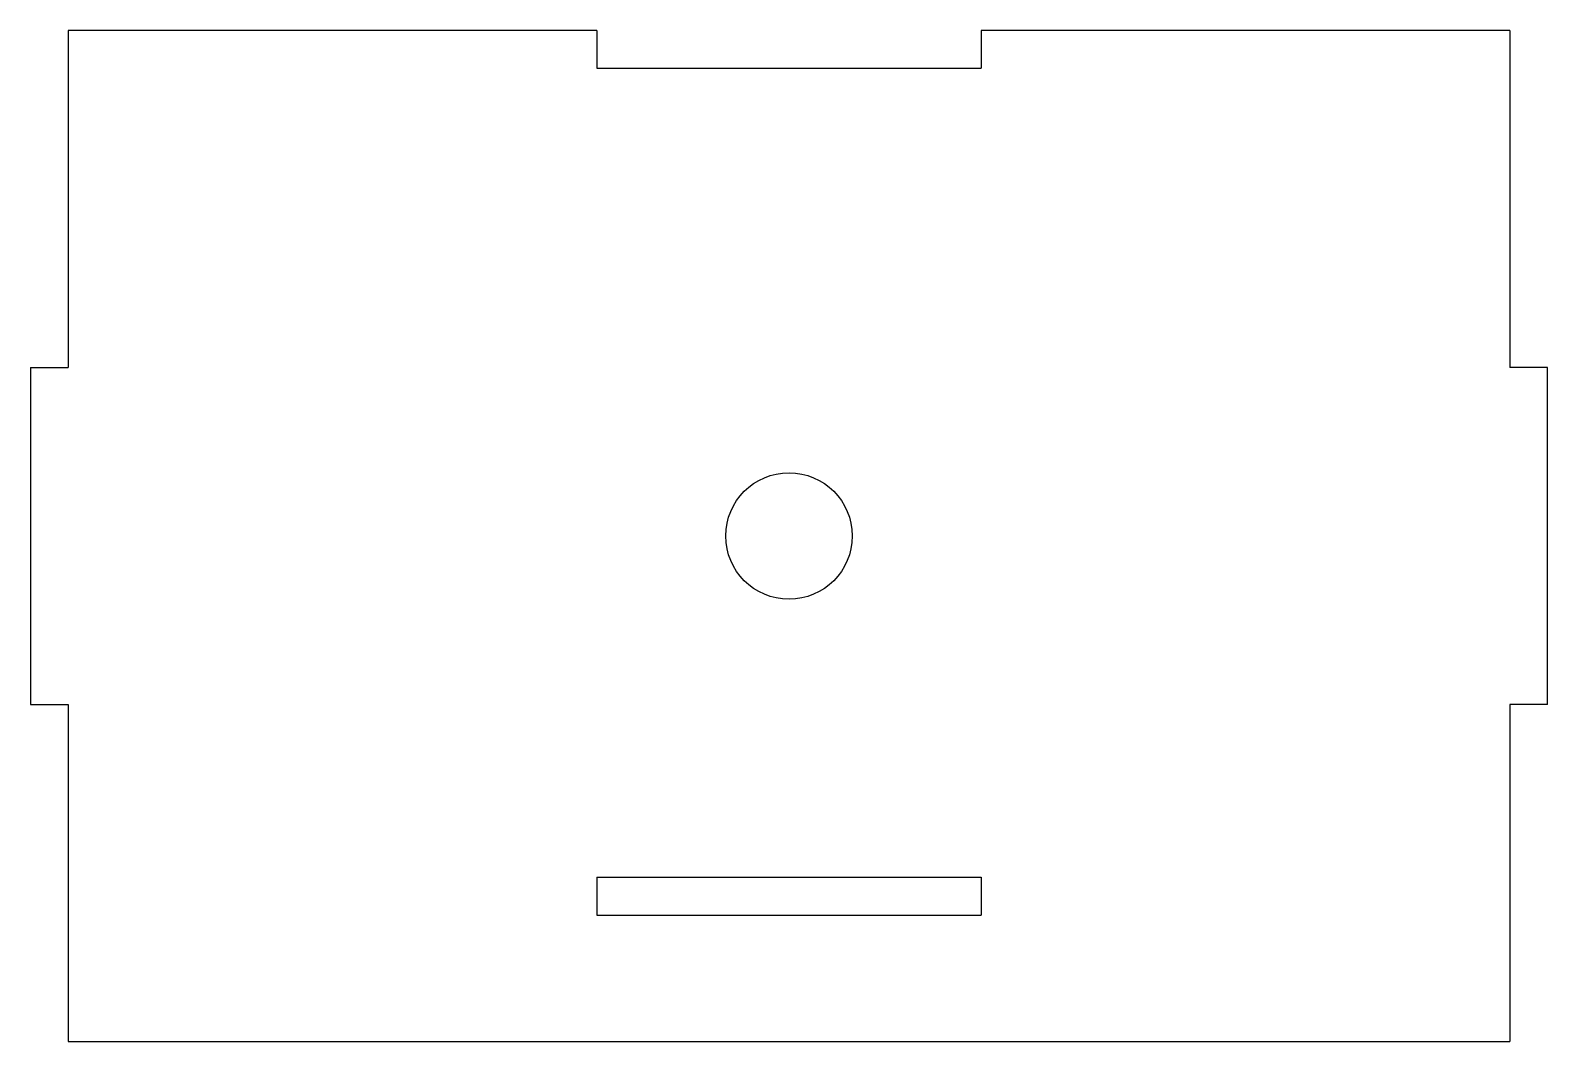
# Model space of a CAD drawing. Header units: millimetres. Extents: x -60 to 60, y -40 to 40.
import ezdxf

# ---------------------------------------------------------------- set-up
doc = ezdxf.new("R2010")
doc.units = ezdxf.units.MM

msp = doc.modelspace()

# ---------------------------------------------------------------- linework, layer by layer
at = {"color": 7, "linetype": 'Continuous', "lineweight": 25}
for p, q in [((-15.2, 40), (-57, 40)), ((-57, 40), (-57, 13.33)), ((-15.2, 40), (-15.2, 37)), ((15.2, 40), (15.2, 37)), ((57, 40), (15.2, 40)), ((57, 40), (57, 13.33)), ((-15.2, 37), (15.2, 37)), ((-60, 13.33), (-57, 13.33)), ((-60, 13.33), (-60, -13.33)), ((60, 13.33), (57, 13.33)), ((60, -13.33), (60, 13.33)), ((-60, -13.33), (-57, -13.33)), ((-57, -13.33), (-57, -40)), ((57, -13.33), (57, -40)), ((60, -13.33), (57, -13.33)), ((-15.2, -27), (-15.2, -30)), ((-15.2, -27), (15.2, -27)), ((15.2, -27), (15.2, -30)), ((-15.2, -30), (15.2, -30)), ((-57, -40), (57, -40))]:
    msp.add_line(p, q, dxfattribs=at)
msp.add_circle((0, 0), 5, dxfattribs=at)

doc.saveas('drawing.dxf')
